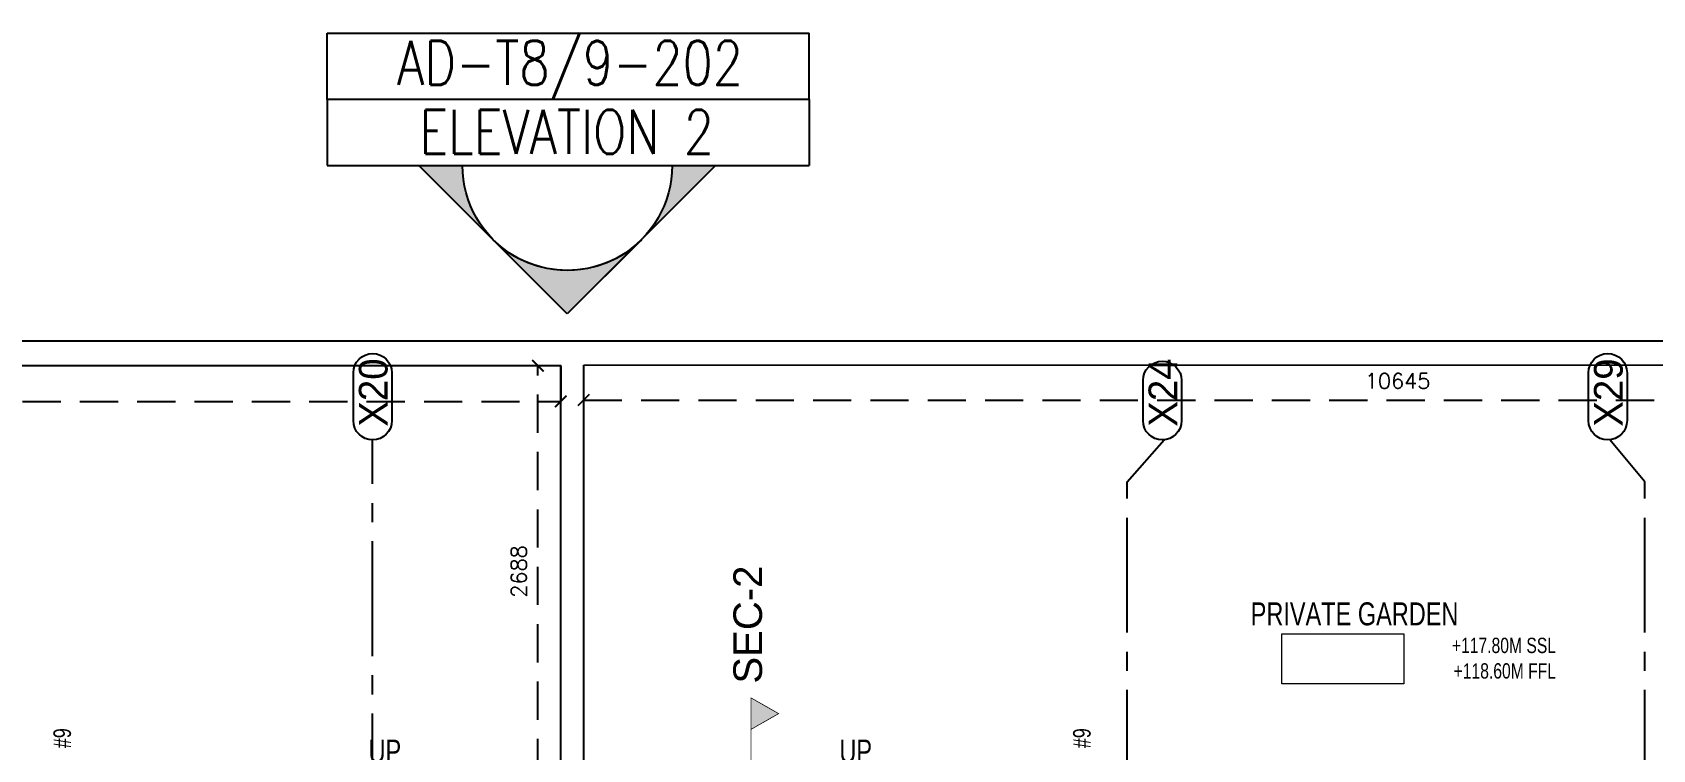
# Model space of a CAD drawing. Header units: millimetres. Extents: x 1180970 to 1231451, y -5737889 to -5695638.
# Drawn here: x 1202742 to 1213337, y -5700324 to -5695638 of the extents above; entities that cross this region are included whole.
import ezdxf

# ---------------------------------------------------------------- set-up
doc = ezdxf.new("R2010")
doc.units = ezdxf.units.MM
doc.header["$LTSCALE"] = 1000
doc.header["$MEASUREMENT"] = 0
for name, pattern in [('AUDIT_D_120904163729-0', [0]), ('T8(T9 IS SIMILAR) - GROUND FLOOR - DIMENSION & TEXTING$0$HIDDEN', [0.375, 0.25, -0.125]), ('T8_PROFILE SECTIONS$0$HIDDEN', [0.375, 0.25, -0.125]), ('T8_PROFILE SECTIONS$0$PHANTOM2', [1.25, 0.625, -0.125, 0.125, -0.125, 0.125, -0.125]), ('T8_REFUGE COLUMNS$0$AUDIT_D_120904163729-0', [0]), ('T8_REFUGE COLUMNS$0$CENTER2', [1.125, 0.75, -0.125, 0.125, -0.125])]:
    doc.linetypes.add(name, pattern=pattern)
doc.layers.get('0').update_dxf_attribs({"linetype": 'AUDIT_D_120904163729-0'})
for name, color, linetype, lineweight in [('$0$a-Text', 4, 'Continuous', 0), ('T8(T9 IS SIMILAR) - GROUND FLOOR - DIMENSION & TEXTING$0$R0-18-10-2014-T1-1st Podium Floor Plan$0$Text', 2, 'Continuous', 0), ('T8(T9 IS SIMILAR) - GROUND FLOOR$0$a-Text', 4, 'Continuous', 0), ('T8(T9 IS SIMILAR) - GROUND FLOOR$0$D&W', 8, 'Continuous', 25)]:
    doc.layers.add(name, color=color, linetype=linetype, lineweight=lineweight)
for name, color, linetype in [('A-GARDEN PARTITION', 1, 'Continuous'), ('T8(T9 IS SIMILAR) - GROUND FLOOR - DIMENSION & TEXTING$0$A-DIMENSIONS', 2, 'T8(T9 IS SIMILAR) - GROUND FLOOR - DIMENSION & TEXTING$0$HIDDEN'), ('T8(T9 IS SIMILAR) - GROUND FLOOR - DIMENSION & TEXTING$0$T8_REFUGE COLUMNS$0$a-section line', 92, 'Continuous'), ('T8_PROFILE SECTIONS$0$A-PROFILE SECTIONS', 81, 'T8_PROFILE SECTIONS$0$PHANTOM2'), ('T8_REFUGE COLUMNS$0$A-CENTERLINE', 193, 'T8_REFUGE COLUMNS$0$CENTER2'), ('T8_REFUGE COLUMNS$0$A-COLUMN GRID NUMBERING', 4, 'T8_REFUGE COLUMNS$0$AUDIT_D_120904163729-0')]:
    doc.layers.add(name, color=color, linetype=linetype)
doc.styles.add('$0$ARIAL ARROW', font='swisscl.ttf')
doc.styles.add('T8(T9 IS SIMILAR) - GROUND FLOOR - DIMENSION & TEXTING$0$ARIAL ARROW', font='swisscl.ttf')
doc.styles.add('T8(T9 IS SIMILAR) - GROUND FLOOR - DIMENSION & TEXTING$0$Romans 1', font='romans.shx', dxfattribs={"height": 100})
doc.styles.add('T8(T9 IS SIMILAR) - GROUND FLOOR - DIMENSION & TEXTING$0$T8_REFUGE COLUMNS$0$TEXT1', font='simplex.shx', dxfattribs={"width": 0.8})
doc.styles.add('T8(T9 IS SIMILAR) - GROUND FLOOR$0$ARIAL ARROW', font='swisscl.ttf')
doc.styles.add('T8_PROFILE SECTIONS$0$arial', font='sanss___.ttf')
doc.styles.add('T8_REFUGE COLUMNS$0$STANDARD', font='GOTHIC.TTF')
doc.dimstyles.new('T8(T9 IS SIMILAR) - GROUND FLOOR - DIMENSION & TEXTING$0$ALPINE S', dxfattribs={"dimscale": 0, "dimtxt": 100, "dimasz": 75, "dimexe": 0, "dimexo": 0, "dimgap": 75, "dimtad": 1, "dimdec": 0, "dimzin": 0, "dimdsep": 46, "dimtxsty": 'T8(T9 IS SIMILAR) - GROUND FLOOR - DIMENSION & TEXTING$0$Romans 1', "dimblk": 'T8(T9 IS SIMILAR) - GROUND FLOOR - DIMENSION & TEXTING$0$_ArchTick', "dimcen": 0.09, "dimclrd": 256, "dimclre": 256, "dimclrt": 7, "dimadec": 0, "dimazin": 0, "dimtfac": 1, "dimtdec": 0, "dimtofl": 0, "dimtmove": 1, "dimatfit": 0, "dimldrblk": 'T8(T9 IS SIMILAR) - GROUND FLOOR - DIMENSION & TEXTING$0$_Open90', "dimfxl": 1, "dimtolj": 1, "dimtzin": 0, "dimarcsym": 0})

# ---------------------------------------------------------------- blocks, each defined once
blk = doc.blocks.new('T8_REFUGE COLUMNS')
at = {"layer": 'T8_REFUGE COLUMNS$0$A-CENTERLINE'}
for p, q in [((1204967, -5719963), (1204967, -5698300)), ((1209902, -5698574), (1210143, -5698300)), ((1213287, -5698574), (1213058, -5698300)), ((1209902, -5728809), (1209902, -5698574)), ((1213287, -5728809), (1213287, -5698574))]:
    blk.add_line(p, q, dxfattribs=at)
at = {"layer": 'T8_REFUGE COLUMNS$0$A-COLUMN GRID NUMBERING', "linetype": 'ByBlock'}
for points in [[(1205093, -5698174, -1), (1204841, -5698174), (1204841, -5697862, -1), (1205093, -5697862)], [(1210257, -5698174, -1), (1210005, -5698174), (1210005, -5697912, -1), (1210257, -5697912)], [(1213170, -5698174, -1), (1212918, -5698174), (1212918, -5697862, -1), (1213170, -5697862)]]:
    blk.add_lwpolyline(points, format="xyb", close=True, dxfattribs=at)
at = {"layer": 'T8_REFUGE COLUMNS$0$A-COLUMN GRID NUMBERING', "linetype": 'ByBlock', "char_height": 187.5, "attachment_point": 1, "rotation": 90, "style": 'T8_REFUGE COLUMNS$0$STANDARD'}
for s, insert in [('X20', (1204877, -5698214)), ('X24', (1210041, -5698214)), ('X29', (1212954, -5698214))]:
    blk.add_mtext_dynamic_manual_height_columns(s, width=444.68, gutter_width=500, heights=[0], dxfattribs=dict(at, insert=insert))
blk = doc.blocks.new('T8(T9 IS SIMILAR) - GROUND FLOOR')
at = {"layer": 'T8(T9 IS SIMILAR) - GROUND FLOOR$0$D&W', "linetype": 'ByBlock'}
blk.add_blockref('T8_REFUGE COLUMNS', (0, 0), dxfattribs=at)
at = {"layer": 'T8(T9 IS SIMILAR) - GROUND FLOOR$0$a-Text', "linetype": 'ByBlock', "char_height": 150, "width": 821.63, "attachment_point": 9, "style": 'T8(T9 IS SIMILAR) - GROUND FLOOR$0$ARIAL ARROW'}
for insert in [(1205154, -5700411, 0), (1208233, -5700411, 0)]:
    blk.add_mtext('UP', dxfattribs=dict(at, insert=insert))
blk = doc.blocks.new('T8(T9 IS SIMILAR) - GROUND FLOOR - DIMENSION & TEXTING$0$_ArchTick')
at = {"color": 0, "linetype": 'ByBlock', "const_width": 0.15}
blk.add_lwpolyline([(-0.5, -0.5), (0.5, 0.5)], dxfattribs=at)
blk = doc.blocks.new('*D491')
at = {"layer": 'T8(T9 IS SIMILAR) - GROUND FLOOR - DIMENSION & TEXTING$0$A-DIMENSIONS', "linetype": 'T8(T9 IS SIMILAR) - GROUND FLOOR - DIMENSION & TEXTING$0$HIDDEN', "lineweight": -2, "transparency": 16777216}
for p, q in [((1195553, -5697814), (1195553, -5698049)), ((1206197, -5697816), (1206197, -5698049))]:
    blk.add_line(p, q, dxfattribs=at)
at = {"layer": 'T8(T9 IS SIMILAR) - GROUND FLOOR - DIMENSION & TEXTING$0$A-DIMENSIONS', "lineweight": -2, "transparency": 16777216}
blk.add_line((1195553, -5698049), (1206197, -5698049), dxfattribs=at)
at = {"layer": 'T8(T9 IS SIMILAR) - GROUND FLOOR - DIMENSION & TEXTING$0$A-DIMENSIONS', "linetype": 'ByBlock', "lineweight": -2, "transparency": 16777216, "xscale": 75, "yscale": 75, "zscale": 75, "rotation": 180}
blk.add_blockref('T8(T9 IS SIMILAR) - GROUND FLOOR - DIMENSION & TEXTING$0$_ArchTick', (1195553, -5698049), dxfattribs=at)
at = {"layer": 'T8(T9 IS SIMILAR) - GROUND FLOOR - DIMENSION & TEXTING$0$A-DIMENSIONS', "linetype": 'ByBlock', "lineweight": -2, "transparency": 16777216, "xscale": 75, "yscale": 75, "zscale": 75}
blk.add_blockref('T8(T9 IS SIMILAR) - GROUND FLOOR - DIMENSION & TEXTING$0$_ArchTick', (1206197, -5698049), dxfattribs=at)
at = {"layer": 'T8(T9 IS SIMILAR) - GROUND FLOOR - DIMENSION & TEXTING$0$A-DIMENSIONS', "color": 7, "linetype": 'ByBlock', "transparency": 16777216, "insert": (1200875, -5697924), "char_height": 100, "attachment_point": 5, "style": 'T8(T9 IS SIMILAR) - GROUND FLOOR - DIMENSION & TEXTING$0$Romans 1'}
blk.add_mtext('\\A1;10644', dxfattribs=at)
blk = doc.blocks.new('T8(T9 IS SIMILAR) - GROUND FLOOR - DIMENSION & TEXTING$0$_Open90')
at = {"color": 0, "linetype": 'ByBlock', "lineweight": -2}
for p, q in [((0, 0), (-1, 0)), ((-0.5, 0.5), (0, 0)), ((0, 0), (-0.5, -0.5))]:
    blk.add_line(p, q, dxfattribs=at)
blk = doc.blocks.new('*D492')
at = {"layer": 'T8(T9 IS SIMILAR) - GROUND FLOOR - DIMENSION & TEXTING$0$A-DIMENSIONS', "linetype": 'T8(T9 IS SIMILAR) - GROUND FLOOR - DIMENSION & TEXTING$0$HIDDEN', "lineweight": -2, "transparency": 16777216}
for p, q in [((1206200, -5697816), (1206048, -5697816)), ((1206199, -5700504), (1206048, -5700504))]:
    blk.add_line(p, q, dxfattribs=at)
at = {"layer": 'T8(T9 IS SIMILAR) - GROUND FLOOR - DIMENSION & TEXTING$0$A-DIMENSIONS', "lineweight": -2, "transparency": 16777216}
blk.add_line((1206048, -5700504), (1206048, -5697816), dxfattribs=at)
at = {"layer": 'T8(T9 IS SIMILAR) - GROUND FLOOR - DIMENSION & TEXTING$0$A-DIMENSIONS', "linetype": 'ByBlock', "lineweight": -2, "transparency": 16777216, "xscale": 75, "yscale": 75, "zscale": 75}
for p, rotation in [((1206048, -5697816), 90), ((1206048, -5700504), 270)]:
    blk.add_blockref('T8(T9 IS SIMILAR) - GROUND FLOOR - DIMENSION & TEXTING$0$_ArchTick', p, dxfattribs=dict(at, rotation=rotation))
at = {"layer": 'T8(T9 IS SIMILAR) - GROUND FLOOR - DIMENSION & TEXTING$0$A-DIMENSIONS', "color": 7, "linetype": 'ByBlock', "transparency": 16777216, "insert": (1205923, -5699160), "char_height": 100, "attachment_point": 5, "rotation": 90, "style": 'T8(T9 IS SIMILAR) - GROUND FLOOR - DIMENSION & TEXTING$0$Romans 1'}
blk.add_mtext('\\A1;2688', dxfattribs=at)
blk = doc.blocks.new('*D493')
at = {"layer": 'T8(T9 IS SIMILAR) - GROUND FLOOR - DIMENSION & TEXTING$0$A-DIMENSIONS', "linetype": 'T8(T9 IS SIMILAR) - GROUND FLOOR - DIMENSION & TEXTING$0$HIDDEN', "lineweight": -2, "transparency": 16777216}
for p, q in [((1206347, -5697813), (1206347, -5698040)), ((1216992, -5697816), (1216992, -5698040))]:
    blk.add_line(p, q, dxfattribs=at)
at = {"layer": 'T8(T9 IS SIMILAR) - GROUND FLOOR - DIMENSION & TEXTING$0$A-DIMENSIONS', "lineweight": -2, "transparency": 16777216}
blk.add_line((1206347, -5698040), (1216992, -5698040), dxfattribs=at)
at = {"layer": 'T8(T9 IS SIMILAR) - GROUND FLOOR - DIMENSION & TEXTING$0$A-DIMENSIONS', "linetype": 'ByBlock', "lineweight": -2, "transparency": 16777216, "xscale": 75, "yscale": 75, "zscale": 75, "rotation": 180}
blk.add_blockref('T8(T9 IS SIMILAR) - GROUND FLOOR - DIMENSION & TEXTING$0$_ArchTick', (1206347, -5698040), dxfattribs=at)
at = {"layer": 'T8(T9 IS SIMILAR) - GROUND FLOOR - DIMENSION & TEXTING$0$A-DIMENSIONS', "linetype": 'ByBlock', "lineweight": -2, "transparency": 16777216, "xscale": 75, "yscale": 75, "zscale": 75}
blk.add_blockref('T8(T9 IS SIMILAR) - GROUND FLOOR - DIMENSION & TEXTING$0$_ArchTick', (1216992, -5698040), dxfattribs=at)
at = {"layer": 'T8(T9 IS SIMILAR) - GROUND FLOOR - DIMENSION & TEXTING$0$A-DIMENSIONS', "color": 7, "linetype": 'ByBlock', "transparency": 16777216, "insert": (1211670, -5697915), "char_height": 100, "attachment_point": 5, "style": 'T8(T9 IS SIMILAR) - GROUND FLOOR - DIMENSION & TEXTING$0$Romans 1'}
blk.add_mtext('\\A1;10645', dxfattribs=at)
blk = doc.blocks.new('T8_PROFILE SECTIONS$0$MH')
at = {"layer": 'T8_PROFILE SECTIONS$0$A-PROFILE SECTIONS', "linetype": 'T8_PROFILE SECTIONS$0$HIDDEN', "ltscale": 2}
h = blk.add_hatch(color=256, dxfattribs=at)
h.dxf.hatch_style = 1
h.paths.add_polyline_path([(1140339, -5697425), (1140520, -5697528), (1140339, -5697631)])
at = {"layer": 'T8_PROFILE SECTIONS$0$A-PROFILE SECTIONS', "linetype": 'T8_PROFILE SECTIONS$0$HIDDEN', "ltscale": 2, "const_width": 5}
blk.add_lwpolyline([(1140339, -5697425), (1140339, -5697425), (1140520, -5697528), (1140339, -5697631)], close=True, dxfattribs=at)
blk.add_lwpolyline([(1140339, -5697425), (1140339, -5700566)], dxfattribs=at)
blk = doc.blocks.new('PROFILE SECTION LINE T9')
at = {"layer": 'T8_PROFILE SECTIONS$0$A-PROFILE SECTIONS', "linetype": 'ByBlock'}
blk.add_blockref('T8_PROFILE SECTIONS$0$MH', (-1118616, 5709055, 0), dxfattribs=at)
at = {"layer": 'T8_PROFILE SECTIONS$0$A-PROFILE SECTIONS', "linetype": 'ByBlock', "insert": (21798, 11723, 0), "char_height": 187.5, "attachment_point": 7, "rotation": 90, "style": 'T8_PROFILE SECTIONS$0$arial'}
blk.add_mtext_dynamic_manual_height_columns('SEC-2', width=301.33, gutter_width=500, heights=[0], dxfattribs=at)
blk = doc.blocks.new('T8(T9 IS SIMILAR) - GROUND FLOOR - DIMENSION & TEXTING')
at = {"layer": 'T8(T9 IS SIMILAR) - GROUND FLOOR - DIMENSION & TEXTING$0$T8_REFUGE COLUMNS$0$a-section line', "extrusion": (6.5e-15, 1.108e-09, 1)}
h = blk.add_hatch(color=8, dxfattribs=at)
edge = h.paths.add_edge_path()
edge.add_line((1206925.9, -5696507.2), (1207209.9, -5696507.2))
edge.add_line((1207209.9, -5696507.2), (1206240.1, -5697477.1))
edge.add_line((1206240.1, -5697477.1), (1205270.2, -5696507.2))
edge.add_line((1205270.2, -5696507.2), (1205554.3, -5696507.2))
edge.add_ellipse((1206240.1, -5696507.2), major_axis=(-484.9, -484.9), ratio=1, start_angle=315, end_angle=495)
at = {"layer": 'T8(T9 IS SIMILAR) - GROUND FLOOR - DIMENSION & TEXTING$0$R0-18-10-2014-T1-1st Podium Floor Plan$0$Text', "elevation": -0.4}
blk.add_lwpolyline([(1210913.3, -5699568.2), (1211709.8, -5699568.2), (1211709.8, -5699893.6), (1210913.3, -5699893.6)], close=True, dxfattribs=at)
at = {"layer": 'T8(T9 IS SIMILAR) - GROUND FLOOR - DIMENSION & TEXTING$0$T8_REFUGE COLUMNS$0$a-section line', "linetype": 'Continuous'}
for p, q in [((1204670.7, -5696075.2, 0), (1204670.7, -5695643.2, 0)), ((1204670.7, -5695643.2, 0), (1207821.8, -5695643.2, 0)), ((1205270.2, -5695643.2, 0), (1205554.3, -5695643.2, 0)), ((1206925.9, -5695643.2, 0), (1207209.9, -5695643.2, 0)), ((1207821.8, -5696075.2, 0), (1207821.8, -5695643.2, 0)), ((1207821.8, -5696075.2, 0), (1204670.7, -5696075.2, 0)), ((1207821.8, -5696075.2, 0), (1204670.7, -5696075.2, 0)), ((1204670.7, -5696075.2, 0), (1204670.7, -5696507.2, 0)), ((1207821.8, -5696075.2, 0), (1207821.8, -5696507.2, 0)), ((1204670.7, -5696507.2, 0), (1207821.8, -5696507.2, 0)), ((1206240.1, -5697477.1, 0), (1205270.2, -5696507.2, 0)), ((1207209.9, -5696507.2, 0), (1206240.1, -5697477.1, 0))]:
    blk.add_line(p, q, dxfattribs=at)
at = {"layer": 'T8(T9 IS SIMILAR) - GROUND FLOOR - DIMENSION & TEXTING$0$T8_REFUGE COLUMNS$0$a-section line'}
for p, q in [((1206240.1, -5697477.1, 0), (1205755.1, -5696992.1, 0)), ((1206725, -5696992.1, 0), (1206240.1, -5697477.1, 0))]:
    blk.add_line(p, q, dxfattribs=at)
at = {"layer": 'T8(T9 IS SIMILAR) - GROUND FLOOR - DIMENSION & TEXTING$0$T8_REFUGE COLUMNS$0$a-section line', "extrusion": (-6.47771e-15, -1.108e-09, -1)}
for start_param, end_param in [(3.9269908, 7.0685835), (-1.5707963, 0)]:
    blk.add_ellipse((1206240.1, -5696507.2, 0), major_axis=(-484.9, -484.9, 0), ratio=1, start_param=start_param, end_param=end_param, dxfattribs=at)
at = {"layer": 'T8(T9 IS SIMILAR) - GROUND FLOOR - DIMENSION & TEXTING$0$T8_REFUGE COLUMNS$0$a-section line', "linetype": 'Continuous', "extrusion": (-6.51927e-15, -1.108e-09, -1)}
blk.add_ellipse((1206240.1, -5696507.2, 0), major_axis=(484.9, -484.9, 0), ratio=1, start_param=5.4977871, end_param=8.6393798, dxfattribs=at)
at = {"layer": 'T8(T9 IS SIMILAR) - GROUND FLOOR - DIMENSION & TEXTING$0$R0-18-10-2014-T1-1st Podium Floor Plan$0$Text', "linetype": 'ByBlock', "style": 'T8(T9 IS SIMILAR) - GROUND FLOOR - DIMENSION & TEXTING$0$ARIAL ARROW'}
for p in [(1202994.2, -5700315, 0), (1209662.2, -5700315, 0)]:
    blk.add_text('#9', height=114.75, rotation=90, dxfattribs=at).set_placement(p)
at = {"layer": 'T8(T9 IS SIMILAR) - GROUND FLOOR - DIMENSION & TEXTING$0$R0-18-10-2014-T1-1st Podium Floor Plan$0$Text', "insert": (1212705.6, -5699861.1, -0.4), "char_height": 100, "width": 1799.989, "attachment_point": 9, "style": 'T8(T9 IS SIMILAR) - GROUND FLOOR - DIMENSION & TEXTING$0$ARIAL ARROW'}
blk.add_mtext('+117.80M SSL\\P+118.60M FFL', dxfattribs=at)
at = {"layer": 'T8(T9 IS SIMILAR) - GROUND FLOOR - DIMENSION & TEXTING$0$T8_REFUGE COLUMNS$0$a-section line', "extrusion": (-6.5e-15, 1.108e-09, 1), "char_height": 288, "width": 3463.414, "attachment_point": 5, "text_direction": (1, 0, 0), "style": 'T8(T9 IS SIMILAR) - GROUND FLOOR - DIMENSION & TEXTING$0$T8_REFUGE COLUMNS$0$TEXT1'}
for s, insert in [('AD-T8/9-202', (1206257.9, -5695884.6, 0)), ('ELEVATION 2', (1206236.1, -5696287.9, 0))]:
    blk.add_mtext(s, dxfattribs=dict(at, insert=insert))
at = {"layer": 'T8(T9 IS SIMILAR) - GROUND FLOOR - DIMENSION & TEXTING$0$A-DIMENSIONS', "linetype": 'ByBlock'}
for base, p1, p2, picture, middle in [((1206197.3, -5698049.1), (1195553.4, -5697814.1), (1206197.3, -5697816.1), '*D491', (1200875.4, -5697924.1)), ((1216991.9, -5698040.4), (1206347.3, -5697812.8), (1216991.9, -5697816.1, -2.3), '*D493', (1211669.6, -5697915.4))]:
    dim = blk.add_linear_dim(base=base, p1=p1, p2=p2, dimstyle='T8(T9 IS SIMILAR) - GROUND FLOOR - DIMENSION & TEXTING$0$ALPINE S', override={"dimscale": 1, "dimfxl": 5, "dimarcsym": 1}, dxfattribs=at)
    dim.commit()
    dim.dimension.update_dxf_attribs({"geometry": picture, "text_midpoint": middle})
dim = blk.add_linear_dim(base=(1206047.7, -5697816.1), p1=(1206199, -5700504), p2=(1206199.5, -5697816.1, 0), angle=90, dimstyle='T8(T9 IS SIMILAR) - GROUND FLOOR - DIMENSION & TEXTING$0$ALPINE S', override={"dimscale": 1, "dimfxl": 5, "dimarcsym": 1}, dxfattribs=at)
dim.commit()
dim.dimension.update_dxf_attribs({"geometry": '*D492', "text_midpoint": (1205922.7, -5699160.1)})

msp = doc.modelspace()

# ---------------------------------------------------------------- block references
at = {"linetype": 'ByBlock'}
msp.add_blockref('T8(T9 IS SIMILAR) - GROUND FLOOR', (0, 0), dxfattribs=at)

# ---------------------------------------------------------------- next in the draw order: block references
msp.add_blockref('T8(T9 IS SIMILAR) - GROUND FLOOR - DIMENSION & TEXTING', (0, 0), dxfattribs=at)

# ---------------------------------------------------------------- next in the draw order: linework, layer by layer
at = {"layer": 'A-GARDEN PARTITION'}
for p, q in [((1217151.9, -5697656.1, -2.3), (1195392.6, -5697654.1, -2.3)), ((1206197.3, -5697816.1), (1195552.6, -5697814.1, -2.3)), ((1206197.3, -5700504.8), (1206197.3, -5697816.1)), ((1216991.9, -5697816.1, -2.3), (1206347.3, -5697812.8)), ((1206347.3, -5700501.5), (1206347.3, -5697812.8))]:
    msp.add_line(p, q, dxfattribs=at)

# ---------------------------------------------------------------- next in the draw order: block references
at = {"layer": 'T8_PROFILE SECTIONS$0$A-PROFILE SECTIONS', "linetype": 'ByBlock'}
msp.add_blockref('PROFILE SECTION LINE T9', (1185718.2, -5711615.8, 0), dxfattribs=at)

# ---------------------------------------------------------------- next in the draw order: texts
at = {"layer": '$0$a-Text', "linetype": 'ByBlock', "insert": (1210709.1, -5699362), "char_height": 150, "width": 3499.366, "attachment_point": 1, "style": '$0$ARIAL ARROW'}
msp.add_mtext('PRIVATE GARDEN', dxfattribs=at)

doc.saveas('drawing.dxf')
